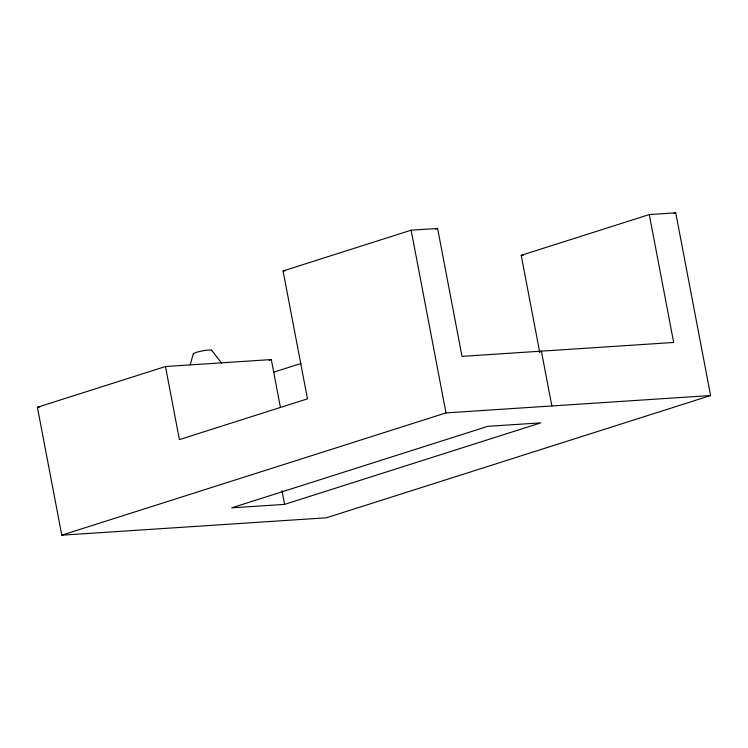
<?xml version="1.0" encoding="UTF-8"?>
<svg xmlns="http://www.w3.org/2000/svg" width="748" height="748" viewBox="0 0 748 748"><rect width="100%" height="100%" fill="white"/><g stroke="black" fill="none" stroke-linecap="round" stroke-linejoin="round"><path stroke-width="1.12" d="M190.132 364.931L193.311 353.804M649.283 214.564L675.743 212.825L710.6 395.542L326.399 517.803L61.794 535.175L37.4 407.277L165.467 366.52L179.408 439.6L307.475 398.843L283.081 270.954L411.148 230.197L437.608 228.458L462.002 356.357L673.686 342.462L649.283 214.564L521.216 255.32L539.738 352.383M435.373 229.168L437.608 228.458M673.518 213.535L675.743 212.825M269.102 360.274L271.309 359.573L280.453 407.529M273.441 372.261L301.042 363.481M539.177 351.85L541.384 351.149L551.837 405.958M61.794 535.175L445.995 412.905L710.6 395.542M284.595 504.376L540.729 422.863L487.808 426.332L231.674 507.845L284.595 504.376L281.977 490.669M283.081 270.954L285.381 270.795M521.216 255.32L523.516 255.171M165.467 366.52L271.309 359.573M37.4 407.277L39.728 407.118M211.721 350.307L221.595 363.163M411.148 230.197L445.995 412.905M193.667 354.038A9.369 1.141 -10.8 0 1 202.371 350.924A9.369 1.141 -10.8 0 1 211.45 350.662"/></g></svg>
